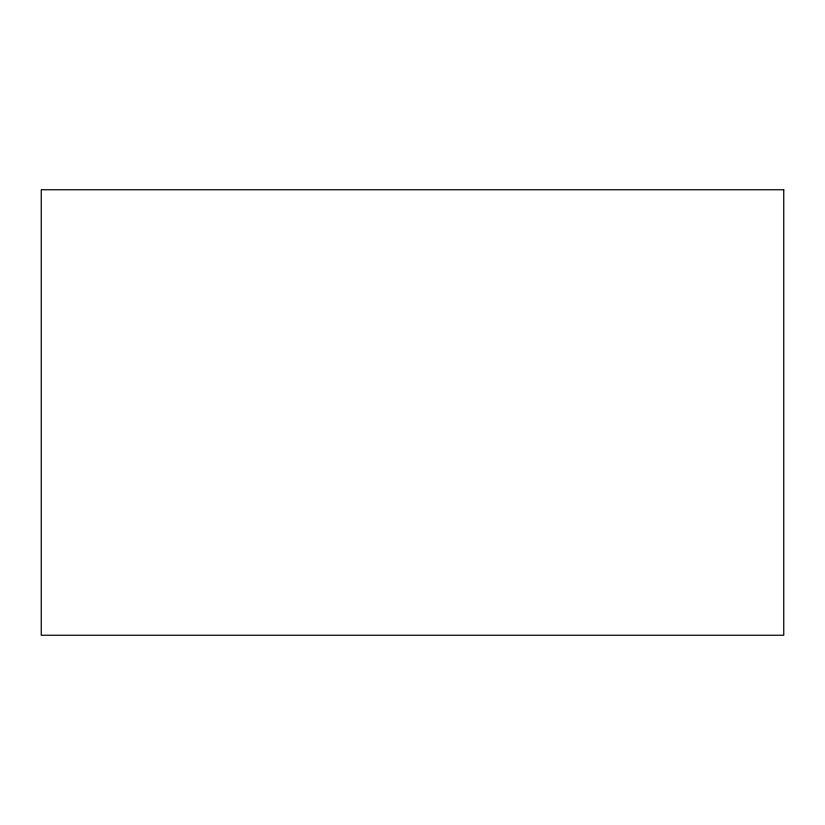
<?xml version="1.0" encoding="UTF-8"?>
<svg xmlns="http://www.w3.org/2000/svg" width="825" height="825" viewBox="0 0 825 825"><rect width="100%" height="100%" fill="white"/><g stroke="black" fill="none" stroke-linecap="round" stroke-linejoin="round"><path stroke-width="1.24" d="M783.75 189.75L41.25 189.75L41.25 635.25L783.75 635.25L783.75 189.75"/></g></svg>
